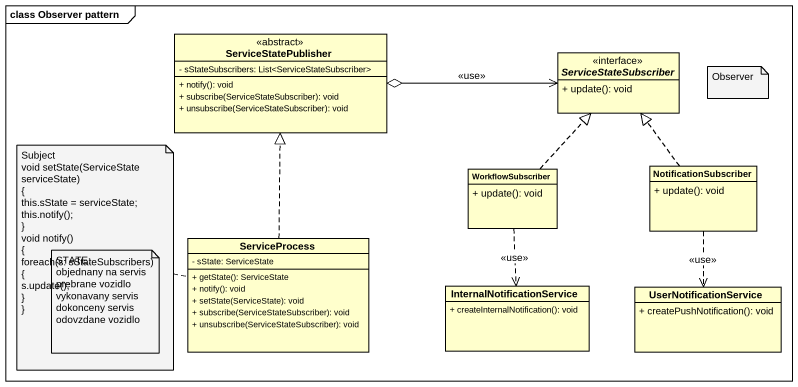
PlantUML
@startuml
mainframe class Observer pattern
hide circle
hide empty members
skinparam classAttributeIconSize 0
class ServiceStatePublisher <<abstract>> {
  - sStateSubscribers: List<ServiceStateSubscriber>
  + notify(): void
  + subscribe(ServiceStateSubscriber): void
  + unsubscribe(ServiceStateSubscriber): void
}
interface ServiceStateSubscriber {
  + update(): void
}
class WorkflowSubscriber {
  + update(): void
}
class NotificationSubscriber {
  + update(): void
}
class ServiceProcess {
  - sState: ServiceState
  + getState(): ServiceState
  + notify(): void
  + setState(ServiceState): void
  + subscribe(ServiceStateSubscriber): void
  + unsubscribe(ServiceStateSubscriber): void
}
class InternalNotificationService {
  + createInternalNotification(): void
}
class UserNotificationService {
  + createPushNotification(): void
}
ServiceStatePublisher .right.> ServiceStateSubscriber : <<use>>
ServiceStateSubscriber -left-o ServiceStatePublisher
WorkflowSubscriber .up.|> ServiceStateSubscriber
WorkflowSubscriber ..> InternalNotificationService : <<use>>
NotificationSubscriber .up.|> ServiceStateSubscriber
NotificationSubscriber ..> UserNotificationService : <<use>>
ServiceProcess .up.|> ServiceStatePublisher
note as N1
  Observer
end note
note left of ServiceProcess
  Subject
  void setState(ServiceState serviceState)
  {
  this.sState = serviceState;
  this.notify();
  ~}
  void notify()
  {
  foreach(s: sStateSubscribers)
  {
  s.update();
  ~}
  ~}
end note
note as N3
  STATE:
  objednany na servis
  prebrane vozidlo
  vykonavany servis
  dokonceny servis
  odovzdane vozidlo
end note
@enduml
